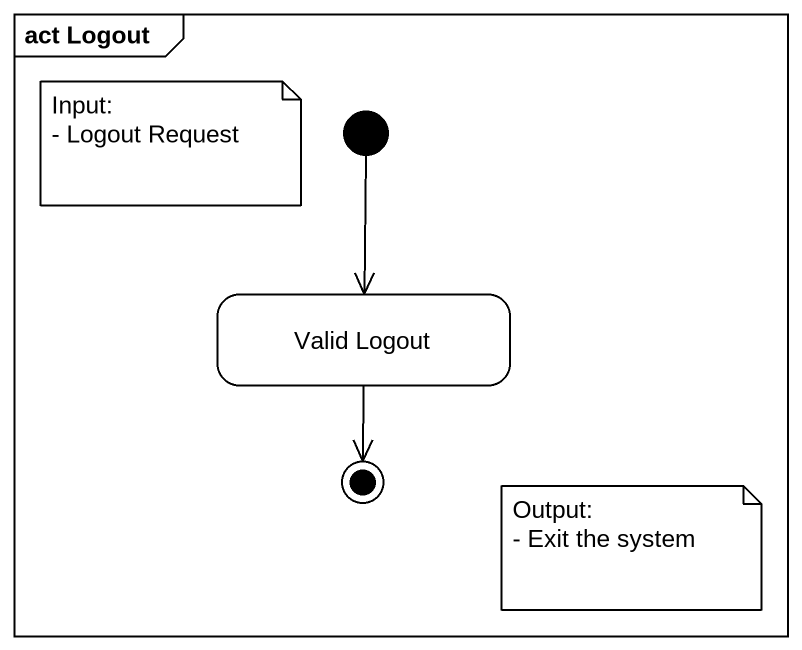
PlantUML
@startuml
mainframe act Logout
hide empty description
state "Valid Logout" as Valid_Logout
[*] --> Valid_Logout
Valid_Logout --> [*]
note as N1
  Input:
  - Logout Request
end note
note as N2
  Output:
  - Exit the system
end note
@enduml
